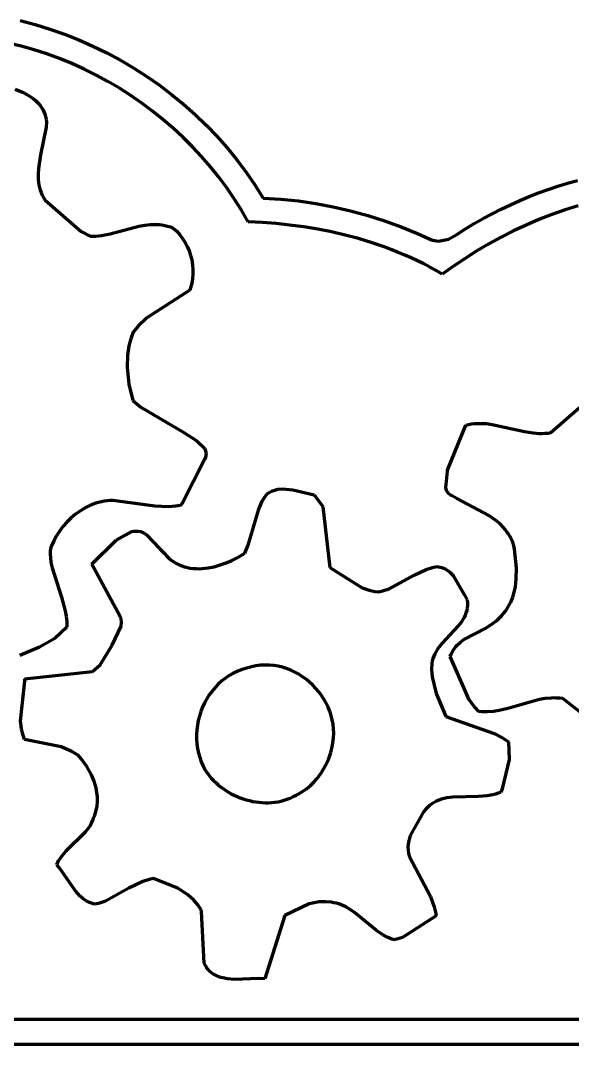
# Model space of a CAD drawing. Header units: millimetres. Extents: x 0.5 to 5.06, y 2.22 to 4.71.
# Drawn here: x 2.403 to 3.732, y 2.22 to 4.686 of the extents above; entities that cross this region are included whole.
import ezdxf

# ---------------------------------------------------------------- set-up
doc = ezdxf.new("R2010")
doc.units = ezdxf.units.MM
for name, color, linetype, lineweight in [('color#209bd8ff', 7, 'CONTINUOUS', 100), ('color#5ac5f1ff', 7, 'CONTINUOUS', 100), ('color#78aec8ff', 7, 'CONTINUOUS', 100)]:
    doc.layers.add(name, color=color, linetype=linetype, lineweight=lineweight)

msp = doc.modelspace()

# ---------------------------------------------------------------- linework, layer by layer
at = {"layer": 'color#209bd8ff'}
for p, q in [((2.4021, 4.6863), (2.438, 4.6767)), ((2.438, 4.6767), (2.4734, 4.6657)), ((2.4734, 4.6657), (2.5085, 4.6533)), ((2.5085, 4.6533), (2.543, 4.6396)), ((2.543, 4.6396), (2.577, 4.6245)), ((2.4045, 4.6245), (2.3732, 4.632)), ((2.4354, 4.6157), (2.4045, 4.6245)), ((2.4661, 4.6058), (2.4354, 4.6157)), ((2.577, 4.6245), (2.6104, 4.6082)), ((2.4964, 4.5947), (2.4661, 4.6058)), ((2.5262, 4.5825), (2.4964, 4.5947)), ((2.6104, 4.6082), (2.6431, 4.5907)), ((2.6431, 4.5907), (2.6751, 4.5718)), ((2.5556, 4.5693), (2.5262, 4.5825)), ((2.5845, 4.555), (2.5556, 4.5693)), ((2.6751, 4.5718), (2.7064, 4.5518)), ((2.6129, 4.5396), (2.5845, 4.555)), ((2.6407, 4.5232), (2.6129, 4.5396)), ((2.7064, 4.5518), (2.7369, 4.5306)), ((2.6679, 4.5058), (2.6407, 4.5232)), ((2.7369, 4.5306), (2.7665, 4.5082)), ((2.6945, 4.4875), (2.6679, 4.5058)), ((2.7665, 4.5082), (2.7952, 4.4847)), ((2.7204, 4.4682), (2.6945, 4.4875)), ((2.7456, 4.4481), (2.7204, 4.4682)), ((2.7952, 4.4847), (2.823, 4.4601)), ((2.7701, 4.427), (2.7456, 4.4481)), ((2.823, 4.4601), (2.8498, 4.4344)), ((2.7937, 4.4051), (2.7701, 4.427)), ((2.8498, 4.4344), (2.8755, 4.4076)), ((2.8166, 4.3823), (2.7937, 4.4051)), ((2.8755, 4.4076), (2.9001, 4.3798)), ((2.8386, 4.3587), (2.8166, 4.3823)), ((2.9001, 4.3798), (2.9236, 4.351)), ((2.8597, 4.3343), (2.8386, 4.3587)), ((2.9236, 4.351), (2.9458, 4.3212)), ((2.8798, 4.3092), (2.8597, 4.3343)), ((2.9458, 4.3212), (2.9668, 4.2904)), ((2.899, 4.2833), (2.8798, 4.3092)), ((3.6964, 4.2873), (3.7199, 4.2946)), ((3.7199, 4.2946), (3.7435, 4.3013)), ((2.9172, 4.2567), (2.899, 4.2833)), ((2.9668, 4.2904), (2.9865, 4.2587)), ((3.6272, 4.2621), (3.6501, 4.271)), ((3.6501, 4.271), (3.6731, 4.2794)), ((3.6731, 4.2794), (3.6964, 4.2873)), ((2.9344, 4.2294), (2.9172, 4.2567)), ((2.9865, 4.2587), (3.0291, 4.2561)), ((3.0291, 4.2561), (3.0716, 4.2518)), ((3.0716, 4.2518), (3.1138, 4.2456)), ((3.1138, 4.2456), (3.1557, 4.2378)), ((3.5599, 4.232), (3.5821, 4.2426)), ((3.5821, 4.2426), (3.6045, 4.2526)), ((3.6045, 4.2526), (3.6272, 4.2621)), ((2.9505, 4.2014), (2.9344, 4.2294)), ((3.1557, 4.2378), (3.1973, 4.2282)), ((3.1973, 4.2282), (3.2385, 4.217)), ((3.2385, 4.217), (3.2792, 4.204)), ((3.5164, 4.2093), (3.538, 4.2209)), ((3.538, 4.2209), (3.5599, 4.232)), ((3.682, 4.219), (3.6509, 4.2069)), ((3.7136, 4.2301), (3.682, 4.219)), ((3.7455, 4.2401), (3.7136, 4.2301)), ((2.9841, 4.1999), (2.9505, 4.2014)), ((3.0178, 4.1973), (2.9841, 4.1999)), ((3.0514, 4.1938), (3.0178, 4.1973)), ((3.0848, 4.1894), (3.0514, 4.1938)), ((3.2792, 4.204), (3.3193, 4.1895)), ((3.474, 4.1845), (3.4951, 4.1971)), ((3.4951, 4.1971), (3.5164, 4.2093)), ((3.6201, 4.1937), (3.5898, 4.1795)), ((3.6509, 4.2069), (3.6201, 4.1937)), ((3.1181, 4.1839), (3.0848, 4.1894)), ((3.1512, 4.1773), (3.1181, 4.1839)), ((3.1841, 4.1697), (3.1512, 4.1773)), ((3.2166, 4.161), (3.1841, 4.1697)), ((3.3193, 4.1895), (3.3588, 4.1732)), ((3.3588, 4.1732), (3.3847, 4.1615)), ((3.4333, 4.1599), (3.4533, 4.1713)), ((3.4533, 4.1713), (3.474, 4.1845)), ((3.5898, 4.1795), (3.5599, 4.1643)), ((3.2489, 4.1511), (3.2166, 4.161)), ((3.2807, 4.1401), (3.2489, 4.1511)), ((3.3847, 4.1615), (3.3943, 4.157)), ((3.3943, 4.157), (3.409, 4.1546)), ((3.409, 4.1546), (3.4333, 4.1599)), ((3.5305, 4.1482), (3.5016, 4.1313)), ((3.5599, 4.1643), (3.5305, 4.1482)), ((3.2965, 4.1342), (3.2807, 4.1401)), ((3.3121, 4.1279), (3.2965, 4.1342)), ((3.3276, 4.1214), (3.3121, 4.1279)), ((3.343, 4.1146), (3.3276, 4.1214)), ((3.5016, 4.1313), (3.4732, 4.1135)), ((3.3583, 4.1074), (3.343, 4.1146)), ((3.3734, 4.1), (3.3583, 4.1074)), ((3.3884, 4.0922), (3.3734, 4.1)), ((3.4453, 4.095), (3.418, 4.0757)), ((3.4732, 4.1135), (3.4453, 4.095)), ((3.4033, 4.0841), (3.3884, 4.0922)), ((3.418, 4.0757), (3.4033, 4.0841)), ((3.6798, 3.6938), (3.7485, 3.7547)), ((3.431, 3.6031), (3.4745, 3.7115)), ((3.4745, 3.7115), (3.4816, 3.7133)), ((3.4816, 3.7133), (3.4888, 3.7147)), ((3.4888, 3.7147), (3.4959, 3.7155)), ((3.4959, 3.7155), (3.503, 3.716)), ((3.503, 3.716), (3.5101, 3.7162)), ((3.5101, 3.7162), (3.5243, 3.7155)), ((3.5243, 3.7155), (3.5385, 3.7137)), ((3.5385, 3.7137), (3.6161, 3.6964)), ((3.6161, 3.6964), (3.6373, 3.693)), ((3.6373, 3.693), (3.6514, 3.692)), ((3.6514, 3.692), (3.6585, 3.6919)), ((3.6585, 3.6919), (3.6656, 3.6922)), ((3.6656, 3.6922), (3.6727, 3.6928)), ((3.6727, 3.6928), (3.6798, 3.6938)), ((3.4264, 3.5611), (3.4306, 3.6009)), ((3.4306, 3.6009), (3.431, 3.6031)), ((3.4294, 3.5528), (3.4264, 3.5611)), ((3.4334, 3.5474), (3.4294, 3.5528)), ((3.4371, 3.5443), (3.4334, 3.5474)), ((3.4418, 3.5417), (3.4371, 3.5443)), ((3.4531, 3.5352), (3.4418, 3.5417)), ((3.5301, 3.4944), (3.4531, 3.5352)), ((3.5464, 3.4831), (3.5301, 3.4944)), ((3.5564, 3.4747), (3.5464, 3.4831)), ((3.5656, 3.4655), (3.5564, 3.4747)), ((3.5699, 3.4606), (3.5656, 3.4655)), ((3.5739, 3.4554), (3.5699, 3.4606)), ((3.5776, 3.45), (3.5739, 3.4554)), ((3.5811, 3.4442), (3.5776, 3.45)), ((3.5843, 3.4382), (3.5811, 3.4442)), ((3.5871, 3.4319), (3.5843, 3.4382)), ((3.5897, 3.4252), (3.5871, 3.4319)), ((3.5918, 3.4129), (3.5897, 3.4252)), ((3.5966, 3.3677), (3.5918, 3.4129)), ((3.5962, 3.3415), (3.5966, 3.3677)), ((3.594, 3.3222), (3.5962, 3.3415)), ((3.5877, 3.2974), (3.5913, 3.3096)), ((3.5913, 3.3096), (3.594, 3.3222)), ((3.5771, 3.2743), (3.5802, 3.2799)), ((3.5802, 3.2799), (3.583, 3.2856)), ((3.583, 3.2856), (3.5877, 3.2974)), ((3.5615, 3.2537), (3.5659, 3.2586)), ((3.5659, 3.2586), (3.57, 3.2637)), ((3.57, 3.2637), (3.5737, 3.2689)), ((3.5737, 3.2689), (3.5771, 3.2743)), ((3.5226, 3.2234), (3.5408, 3.2348)), ((3.5408, 3.2348), (3.5492, 3.2414)), ((3.5492, 3.2414), (3.553, 3.2451)), ((3.553, 3.2451), (3.5567, 3.249)), ((3.5567, 3.249), (3.5615, 3.2537)), ((3.4703, 3.1956), (3.5226, 3.2234)), ((3.4507, 3.1785), (3.4542, 3.1824)), ((3.4542, 3.1824), (3.4619, 3.1894)), ((3.4619, 3.1894), (3.4703, 3.1956)), ((3.4372, 3.1548), (3.4393, 3.1602)), ((3.4393, 3.1602), (3.4417, 3.1653)), ((3.4417, 3.1653), (3.4445, 3.17)), ((3.4445, 3.17), (3.4475, 3.1744)), ((3.4475, 3.1744), (3.4507, 3.1785)), ((3.4433, 3.1407), (3.4372, 3.1548)), ((3.4832, 3.0502), (3.4433, 3.1407)), ((3.4953, 3.0335), (3.4832, 3.0502)), ((3.506, 3.0222), (3.4953, 3.0335)), ((3.6518, 3.051), (3.5759, 3.0295)), ((3.6658, 3.0534), (3.6518, 3.051)), ((3.6799, 3.0548), (3.6658, 3.0534)), ((3.687, 3.055), (3.6799, 3.0548)), ((3.6942, 3.0548), (3.687, 3.055)), ((3.7014, 3.0543), (3.6942, 3.0548)), ((3.7087, 3.0533), (3.7014, 3.0543)), ((3.7761, 3.0005), (3.7087, 3.0533)), ((3.5131, 3.0215), (3.506, 3.0222)), ((3.5202, 3.0212), (3.5131, 3.0215)), ((3.5273, 3.0213), (3.5202, 3.0212)), ((3.5413, 3.0224), (3.5273, 3.0213)), ((3.5552, 3.0246), (3.5413, 3.0224)), ((3.5759, 3.0295), (3.5552, 3.0246)), ((1.3614, 2.2817), (4.0425, 2.2816)), ((3.9449, 2.2205), (1.4866, 2.2206))]:
    msp.add_line(p, q, dxfattribs=at)
at = {"layer": 'color#5ac5f1ff'}
for p, q in [((2.9998, 3.549), (3.0071, 3.5529)), ((3.0071, 3.5529), (3.0146, 3.5557)), ((3.0146, 3.5557), (3.0223, 3.5575)), ((3.0223, 3.5575), (3.0341, 3.5585)), ((3.0341, 3.5585), (3.0582, 3.5562)), ((3.0582, 3.5562), (3.11, 3.5441)), ((2.9761, 3.5095), (2.9847, 3.5287)), ((2.9847, 3.5287), (2.99, 3.5378)), ((2.99, 3.5378), (2.9962, 3.5466)), ((2.9962, 3.5466), (2.9998, 3.549)), ((3.11, 3.5441), (3.1306, 3.5159)), ((2.951, 3.4229), (2.9761, 3.5095)), ((3.1306, 3.5159), (3.1475, 3.3695)), ((2.633, 3.4346), (2.6707, 3.4557)), ((2.6707, 3.4557), (2.6745, 3.4565)), ((2.6745, 3.4565), (2.6782, 3.4569)), ((2.6782, 3.4569), (2.6818, 3.457)), ((2.6818, 3.457), (2.6852, 3.4568)), ((2.6852, 3.4568), (2.6917, 3.4555)), ((2.6917, 3.4555), (2.6978, 3.4532)), ((2.6978, 3.4532), (2.7062, 3.4481)), ((2.5745, 3.3773), (2.633, 3.4346)), ((2.7062, 3.4481), (2.7375, 3.4146)), ((2.7375, 3.4146), (2.7493, 3.4025)), ((2.9366, 3.3999), (2.9424, 3.4037)), ((2.9424, 3.4037), (2.951, 3.4229)), ((2.7493, 3.4025), (2.7545, 3.3967)), ((2.7545, 3.3967), (2.76, 3.3914)), ((2.76, 3.3914), (2.7657, 3.3866)), ((2.7657, 3.3866), (2.7716, 3.3825)), ((2.7716, 3.3825), (2.7778, 3.3788)), ((2.7778, 3.3788), (2.7842, 3.3757)), ((2.8836, 3.3752), (2.8977, 3.3802)), ((2.8977, 3.3802), (2.9114, 3.3861)), ((2.9114, 3.3861), (2.9244, 3.3927)), ((2.9244, 3.3927), (2.9366, 3.3999)), ((2.6414, 3.2529), (2.5745, 3.3773)), ((2.7842, 3.3757), (2.7907, 3.373)), ((2.7907, 3.373), (2.7974, 3.3708)), ((2.7974, 3.3708), (2.8043, 3.3691)), ((2.8043, 3.3691), (2.8112, 3.3678)), ((2.8112, 3.3678), (2.8183, 3.3669)), ((2.8183, 3.3669), (2.8255, 3.3664)), ((2.8255, 3.3664), (2.8327, 3.3663)), ((2.8327, 3.3663), (2.84, 3.3666)), ((2.84, 3.3666), (2.8473, 3.3673)), ((2.8473, 3.3673), (2.8546, 3.3683)), ((2.8546, 3.3683), (2.8692, 3.3711)), ((2.8692, 3.3711), (2.8836, 3.3752)), ((3.1475, 3.3695), (3.2251, 3.3204)), ((3.3507, 3.3507), (3.3792, 3.3644)), ((3.3792, 3.3644), (3.3942, 3.3692)), ((3.3942, 3.3692), (3.4047, 3.3712)), ((3.4047, 3.3712), (3.4088, 3.3708)), ((3.4088, 3.3708), (3.4128, 3.3702)), ((3.4128, 3.3702), (3.4166, 3.3692)), ((3.4166, 3.3692), (3.4236, 3.3664)), ((3.4236, 3.3664), (3.4301, 3.3625)), ((3.4301, 3.3625), (3.4361, 3.3579)), ((3.4361, 3.3579), (3.4441, 3.3495)), ((3.2901, 3.3179), (3.3507, 3.3507)), ((3.4441, 3.3495), (3.4709, 3.3043)), ((3.2251, 3.3204), (3.2421, 3.3143)), ((3.2421, 3.3143), (3.2555, 3.3116)), ((3.2555, 3.3116), (3.2648, 3.3109)), ((3.2648, 3.3109), (3.2752, 3.313)), ((3.2752, 3.313), (3.2901, 3.3179)), ((3.4709, 3.3043), (3.4782, 3.291)), ((3.4782, 3.291), (3.4788, 3.2843)), ((3.4788, 3.2843), (3.4787, 3.2778)), ((3.4751, 3.2598), (3.473, 3.2542)), ((3.4769, 3.2656), (3.4751, 3.2598)), ((3.4781, 3.2715), (3.4769, 3.2656)), ((3.4787, 3.2778), (3.4781, 3.2715)), ((2.6428, 3.2504), (2.6414, 3.2529)), ((2.6447, 3.2452), (2.6428, 3.2504)), ((2.646, 3.2376), (2.6447, 3.2452)), ((2.6451, 3.2275), (2.646, 3.2376)), ((3.4641, 3.2386), (3.4566, 3.2289)), ((3.4674, 3.2437), (3.4641, 3.2386)), ((3.4704, 3.2489), (3.4674, 3.2437)), ((3.473, 3.2542), (3.4704, 3.2489)), ((2.623, 3.1821), (2.6451, 3.2275)), ((3.4566, 3.2289), (3.4176, 3.187)), ((2.5941, 3.1349), (2.623, 3.1821)), ((3.4176, 3.187), (3.4098, 3.1772)), ((3.4002, 3.1615), (3.3977, 3.156)), ((3.4031, 3.1669), (3.4002, 3.1615)), ((3.4063, 3.1721), (3.4031, 3.1669)), ((3.4098, 3.1772), (3.4063, 3.1721)), ((2.5762, 3.1184), (2.5941, 3.1349)), ((2.9693, 3.1322), (2.9584, 3.1297)), ((2.9802, 3.1337), (2.9693, 3.1322)), ((2.991, 3.1343), (2.9802, 3.1337)), ((3.0018, 3.1341), (2.991, 3.1343)), ((3.0124, 3.1331), (3.0018, 3.1341)), ((3.0229, 3.1314), (3.0124, 3.1331)), ((3.393, 3.1379), (3.3922, 3.1239)), ((3.3941, 3.1442), (3.393, 3.1379)), ((3.3957, 3.1502), (3.3941, 3.1442)), ((3.3977, 3.156), (3.3957, 3.1502)), ((2.4131, 3.1011), (2.5762, 3.1184)), ((2.9052, 3.1091), (2.8959, 3.1029)), ((2.9151, 3.1147), (2.9052, 3.1091)), ((2.9255, 3.1194), (2.9151, 3.1147)), ((2.9363, 3.1233), (2.9255, 3.1194)), ((2.9476, 3.1264), (2.9363, 3.1233)), ((2.9584, 3.1297), (2.9476, 3.1264)), ((3.0333, 3.1289), (3.0229, 3.1314)), ((3.0434, 3.1256), (3.0333, 3.1289)), ((3.0533, 3.1217), (3.0434, 3.1256)), ((3.063, 3.1172), (3.0533, 3.1217)), ((3.0724, 3.112), (3.063, 3.1172)), ((3.0814, 3.1062), (3.0724, 3.112)), ((3.3922, 3.1239), (3.3934, 3.1056)), ((2.4029, 2.9999), (2.4126, 3.0961)), ((2.4126, 3.0961), (2.4131, 3.1011)), ((2.8788, 3.0885), (2.871, 3.0804)), ((2.8871, 3.096), (2.8788, 3.0885)), ((2.8959, 3.1029), (2.8871, 3.096)), ((3.0901, 3.0999), (3.0814, 3.1062)), ((3.0984, 3.093), (3.0901, 3.0999)), ((3.1063, 3.0857), (3.0984, 3.093)), ((3.1137, 3.0778), (3.1063, 3.0857)), ((3.3934, 3.1056), (3.4037, 3.0657)), ((2.8572, 3.0626), (2.8512, 3.0531)), ((2.8638, 3.0717), (2.8572, 3.0626)), ((2.871, 3.0804), (2.8638, 3.0717)), ((3.1207, 3.0696), (3.1137, 3.0778)), ((3.1271, 3.0609), (3.1207, 3.0696)), ((3.133, 3.0519), (3.1271, 3.0609)), ((3.4037, 3.0657), (3.4269, 3.0104)), ((2.8458, 3.0431), (2.841, 3.0329)), ((2.8512, 3.0531), (2.8458, 3.0431)), ((3.1383, 3.0425), (3.133, 3.0519)), ((3.143, 3.0328), (3.1383, 3.0425)), ((2.8334, 3.0115), (2.8306, 3.0005)), ((2.8369, 3.0223), (2.8334, 3.0115)), ((2.841, 3.0329), (2.8369, 3.0223)), ((3.1471, 3.0229), (3.143, 3.0328)), ((3.1505, 3.0126), (3.1471, 3.0229)), ((3.1532, 3.0022), (3.1505, 3.0126)), ((3.4269, 3.0104), (3.5434, 2.9695)), ((2.4051, 2.9799), (2.4029, 2.9999)), ((2.8285, 2.9894), (2.8271, 2.9782)), ((2.8306, 3.0005), (2.8285, 2.9894)), ((3.1552, 2.9916), (3.1532, 3.0022)), ((3.1564, 2.9808), (3.1552, 2.9916)), ((2.4088, 2.965), (2.4051, 2.9799)), ((2.4123, 2.9551), (2.4088, 2.965)), ((2.8271, 2.9782), (2.8263, 2.9669)), ((2.8263, 2.9669), (2.8264, 2.9556)), ((3.1568, 2.9699), (3.1564, 2.9808)), ((3.1564, 2.9589), (3.1568, 2.9699)), ((3.5434, 2.9695), (3.5632, 2.9591)), ((3.5632, 2.9591), (3.5773, 2.9497)), ((2.5001, 2.9369), (2.4123, 2.9551)), ((2.526, 2.9261), (2.5001, 2.9369)), ((2.8264, 2.9556), (2.8271, 2.9444)), ((2.8271, 2.9444), (2.8287, 2.9333)), ((3.1498, 2.924), (3.1539, 2.9413)), ((3.1539, 2.9413), (3.1564, 2.9589)), ((3.5773, 2.9497), (3.5791, 2.9066)), ((2.542, 2.9161), (2.526, 2.9261)), ((2.5492, 2.9079), (2.542, 2.9161)), ((2.8287, 2.9333), (2.831, 2.9223)), ((2.831, 2.9223), (2.834, 2.9115)), ((2.834, 2.9115), (2.8379, 2.9009)), ((3.1439, 2.9071), (3.1498, 2.924)), ((2.5623, 2.8898), (2.5492, 2.9079)), ((2.5732, 2.8701), (2.5623, 2.8898)), ((2.8379, 2.9009), (2.8426, 2.8907)), ((2.8426, 2.8907), (2.8482, 2.8807)), ((3.1275, 2.8754), (3.1365, 2.8908)), ((3.1365, 2.8908), (3.1439, 2.9071)), ((3.5791, 2.9066), (3.562, 2.8358)), ((2.5798, 2.8545), (2.5732, 2.8701)), ((2.8482, 2.8807), (2.8546, 2.8712)), ((2.8546, 2.8712), (2.8618, 2.8621)), ((2.8618, 2.8621), (2.867, 2.8565)), ((3.1091, 2.8522), (3.1169, 2.8611)), ((3.1169, 2.8611), (3.1275, 2.8754)), ((2.5846, 2.8385), (2.5798, 2.8545)), ((2.5867, 2.8276), (2.5846, 2.8385)), ((2.867, 2.8565), (2.8725, 2.8512)), ((2.8725, 2.8512), (2.8782, 2.8461)), ((2.8782, 2.8461), (2.8841, 2.8413)), ((2.8841, 2.8413), (2.8903, 2.8367)), ((2.8903, 2.8367), (2.8967, 2.8323)), ((3.0818, 2.8296), (3.0915, 2.8364)), ((3.0915, 2.8364), (3.1006, 2.844)), ((3.1006, 2.844), (3.1091, 2.8522)), ((3.562, 2.8358), (3.5587, 2.8277)), ((2.5879, 2.8166), (2.5867, 2.8276)), ((2.588, 2.8056), (2.5879, 2.8166)), ((2.8967, 2.8323), (2.9033, 2.8283)), ((2.9033, 2.8283), (2.9101, 2.8245)), ((2.9101, 2.8245), (2.9171, 2.8209)), ((2.9171, 2.8209), (2.9242, 2.8177)), ((2.9242, 2.8177), (2.9314, 2.8147)), ((2.9314, 2.8147), (2.9388, 2.8121)), ((2.9388, 2.8121), (2.9462, 2.8097)), ((3.0377, 2.8088), (3.045, 2.8112)), ((3.045, 2.8112), (3.0522, 2.814)), ((3.0522, 2.814), (3.0592, 2.8173)), ((3.0592, 2.8173), (3.0661, 2.821)), ((3.0661, 2.821), (3.0714, 2.8237)), ((3.0714, 2.8237), (3.0818, 2.8296)), ((3.4164, 2.8111), (3.4102, 2.809)), ((3.4227, 2.8127), (3.4164, 2.8111)), ((3.4292, 2.8141), (3.4227, 2.8127)), ((3.4425, 2.8159), (3.4292, 2.8141)), ((3.5053, 2.8179), (3.4425, 2.8159)), ((3.526, 2.8195), (3.5053, 2.8179)), ((3.5395, 2.8218), (3.526, 2.8195)), ((3.546, 2.8234), (3.5395, 2.8218)), ((3.5524, 2.8254), (3.546, 2.8234)), ((3.5587, 2.8277), (3.5524, 2.8254)), ((2.5849, 2.7837), (2.587, 2.7946)), ((2.587, 2.7946), (2.588, 2.8056)), ((2.9462, 2.8097), (2.9538, 2.8077)), ((2.9538, 2.8077), (2.9614, 2.806)), ((2.9614, 2.806), (2.9691, 2.8047)), ((2.9691, 2.8047), (2.9768, 2.8037)), ((2.9768, 2.8037), (2.9845, 2.803)), ((2.9845, 2.803), (2.9922, 2.8027)), ((2.9922, 2.8027), (2.9999, 2.8027)), ((2.9999, 2.8027), (3.0076, 2.8032)), ((3.0076, 2.8032), (3.0152, 2.804)), ((3.0152, 2.804), (3.0228, 2.8052)), ((3.0228, 2.8052), (3.0303, 2.8068)), ((3.0303, 2.8068), (3.0377, 2.8088)), ((3.3773, 2.7865), (3.3727, 2.7807)), ((3.3823, 2.7916), (3.3773, 2.7865)), ((3.3874, 2.7962), (3.3823, 2.7916)), ((3.3928, 2.8001), (3.3874, 2.7962)), ((3.3984, 2.8036), (3.3928, 2.8001)), ((3.4042, 2.8065), (3.3984, 2.8036)), ((3.4102, 2.809), (3.4042, 2.8065)), ((2.5734, 2.7535), (2.5777, 2.7627)), ((2.5777, 2.7627), (2.5794, 2.7676)), ((2.5794, 2.7676), (2.5816, 2.7729)), ((2.5816, 2.7729), (2.5834, 2.7783)), ((2.5834, 2.7783), (2.5849, 2.7837)), ((3.3727, 2.7807), (3.3407, 2.7236)), ((2.5592, 2.733), (2.5683, 2.7449)), ((2.5683, 2.7449), (2.5734, 2.7535)), ((2.5126, 2.6868), (2.5592, 2.733)), ((3.3407, 2.7236), (3.3365, 2.7081)), ((3.3365, 2.7081), (3.3353, 2.6963)), ((3.3353, 2.6963), (3.3357, 2.6883)), ((3.3357, 2.6883), (3.337, 2.6803)), ((2.4943, 2.6627), (2.4998, 2.6712)), ((2.4998, 2.6712), (2.5126, 2.6868)), ((3.337, 2.6803), (3.3395, 2.6722)), ((3.3395, 2.6722), (3.3897, 2.5769)), ((2.4897, 2.6535), (2.4943, 2.6627)), ((2.4957, 2.6467), (2.4897, 2.6535)), ((2.5341, 2.5916), (2.4957, 2.6467)), ((2.7122, 2.618), (2.6971, 2.6132)), ((2.7227, 2.6201), (2.7122, 2.618)), ((2.7811, 2.5968), (2.7227, 2.6201)), ((2.5466, 2.5776), (2.5341, 2.5916)), ((2.6638, 2.5966), (2.6076, 2.5657)), ((2.6971, 2.6132), (2.6638, 2.5966)), ((2.8055, 2.5808), (2.7811, 2.5968)), ((2.5535, 2.5716), (2.5466, 2.5776)), ((2.5609, 2.5664), (2.5535, 2.5716)), ((2.569, 2.5623), (2.5609, 2.5664)), ((2.6076, 2.5657), (2.5927, 2.5605)), ((2.8199, 2.5679), (2.8055, 2.5808)), ((2.8292, 2.557), (2.8199, 2.5679)), ((3.3897, 2.5769), (3.3989, 2.5518)), ((2.5733, 2.5606), (2.569, 2.5623)), ((2.5777, 2.5592), (2.5733, 2.5606)), ((2.5824, 2.5581), (2.5777, 2.5592)), ((2.5927, 2.5605), (2.5824, 2.5581)), ((2.8373, 2.5449), (2.8292, 2.557)), ((2.8382, 2.5406), (2.8373, 2.5449)), ((2.845, 2.4162), (2.8382, 2.5406)), ((3.0978, 2.5589), (3.0388, 2.531)), ((3.1215, 2.564), (3.0978, 2.5589)), ((3.1378, 2.5644), (3.1215, 2.564)), ((3.1502, 2.5629), (3.1378, 2.5644)), ((3.1566, 2.562), (3.1502, 2.5629)), ((3.1628, 2.5606), (3.1566, 2.562)), ((3.1688, 2.5589), (3.1628, 2.5606)), ((3.1746, 2.5568), (3.1688, 2.5589)), ((3.1802, 2.5544), (3.1746, 2.5568)), ((3.1857, 2.5517), (3.1802, 2.5544)), ((3.1963, 2.5455), (3.1857, 2.5517)), ((3.2064, 2.5385), (3.1963, 2.5455)), ((3.3989, 2.5518), (3.4026, 2.5359)), ((3.0388, 2.531), (2.9909, 2.3789)), ((3.2595, 2.4949), (3.2064, 2.5385)), ((3.4034, 2.5304), (3.3222, 2.4783)), ((3.4026, 2.5359), (3.4034, 2.5304)), ((3.2749, 2.4846), (3.2595, 2.4949)), ((3.2857, 2.4788), (3.2749, 2.4846)), ((3.2913, 2.4763), (3.2857, 2.4788)), ((3.297, 2.4742), (3.2913, 2.4763)), ((3.303, 2.4724), (3.297, 2.4742)), ((3.3222, 2.4783), (3.303, 2.4724)), ((2.8477, 2.4108), (2.845, 2.4162)), ((2.8508, 2.4058), (2.8477, 2.4108)), ((2.8542, 2.4014), (2.8508, 2.4058)), ((2.8578, 2.3974), (2.8542, 2.4014)), ((2.8618, 2.3939), (2.8578, 2.3974)), ((2.866, 2.3907), (2.8618, 2.3939)), ((2.8704, 2.388), (2.866, 2.3907)), ((2.875, 2.3857), (2.8704, 2.388)), ((2.8799, 2.3837), (2.875, 2.3857)), ((2.8849, 2.382), (2.8799, 2.3837)), ((2.8901, 2.3807), (2.8849, 2.382)), ((2.9009, 2.3787), (2.8901, 2.3807)), ((2.9178, 2.3774), (2.9009, 2.3787)), ((2.9753, 2.3792), (2.9178, 2.3774)), ((2.9909, 2.3789), (2.9753, 2.3792))]:
    msp.add_line(p, q, dxfattribs=at)
at = {"layer": 'color#78aec8ff'}
for p, q in [((2.3897, 4.5207), (2.4071, 4.5138)), ((2.4071, 4.5138), (2.4182, 4.5082)), ((2.4182, 4.5082), (2.4285, 4.5018)), ((2.4285, 4.5018), (2.4333, 4.4982)), ((2.4333, 4.4982), (2.4379, 4.4945)), ((2.4379, 4.4945), (2.4422, 4.4905)), ((2.4422, 4.4905), (2.4462, 4.4862)), ((2.4462, 4.4862), (2.4499, 4.4817)), ((2.4499, 4.4817), (2.4533, 4.4769)), ((2.4533, 4.4769), (2.4563, 4.4719)), ((2.4563, 4.4719), (2.4589, 4.4665)), ((2.4589, 4.4665), (2.4612, 4.4609)), ((2.4612, 4.4609), (2.463, 4.455)), ((2.463, 4.455), (2.4644, 4.4488)), ((2.4653, 4.4422), (2.4642, 4.4293)), ((2.4644, 4.4488), (2.4653, 4.4422)), ((2.4642, 4.4293), (2.4511, 4.3631)), ((2.4511, 4.3631), (2.4457, 4.3298)), ((2.4457, 4.3298), (2.4448, 4.3166)), ((2.4448, 4.3166), (2.4451, 4.3036)), ((2.4451, 4.3036), (2.4458, 4.2972)), ((2.4458, 4.2972), (2.4468, 4.2908)), ((2.4468, 4.2908), (2.4482, 4.2844)), ((2.4482, 4.2844), (2.45, 4.2781)), ((2.45, 4.2781), (2.4523, 4.2719)), ((2.4523, 4.2719), (2.455, 4.2658)), ((2.455, 4.2658), (2.4583, 4.2597)), ((2.4583, 4.2597), (2.462, 4.2537)), ((2.462, 4.2537), (2.5489, 4.178)), ((2.6878, 4.1907), (2.7016, 4.1933)), ((2.7016, 4.1933), (2.7154, 4.195)), ((2.7154, 4.195), (2.7223, 4.1954)), ((2.7223, 4.1954), (2.7292, 4.1954)), ((2.7292, 4.1954), (2.7361, 4.195)), ((2.7361, 4.195), (2.743, 4.1942)), ((2.743, 4.1942), (2.7499, 4.193)), ((2.7499, 4.193), (2.7568, 4.1913)), ((2.5489, 4.178), (2.57, 4.1669)), ((2.5839, 4.1669), (2.5978, 4.1682)), ((2.5978, 4.1682), (2.6186, 4.1722)), ((2.6186, 4.1722), (2.6878, 4.1907)), ((2.7568, 4.1913), (2.7637, 4.1891)), ((2.7637, 4.1891), (2.7705, 4.1863)), ((2.7705, 4.1863), (2.7787, 4.1788)), ((2.7787, 4.1788), (2.7862, 4.1705)), ((2.7862, 4.1705), (2.7929, 4.1615)), ((2.57, 4.1669), (2.577, 4.1667)), ((2.577, 4.1667), (2.5839, 4.1669)), ((2.7929, 4.1615), (2.7989, 4.152)), ((2.7989, 4.152), (2.8041, 4.1419)), ((2.8041, 4.1419), (2.8085, 4.1315)), ((2.8085, 4.1315), (2.812, 4.1206)), ((2.812, 4.1206), (2.8148, 4.1096)), ((2.8148, 4.1096), (2.8166, 4.0983)), ((2.8166, 4.0983), (2.8176, 4.087)), ((2.8176, 4.0757), (2.8168, 4.0645)), ((2.8176, 4.087), (2.8176, 4.0757)), ((2.8149, 4.0534), (2.8121, 4.0426)), ((2.8168, 4.0645), (2.8149, 4.0534)), ((2.8104, 4.0373), (2.7066, 3.9699)), ((2.8121, 4.0426), (2.8104, 4.0373)), ((2.6854, 3.9496), (2.674, 3.936)), ((2.7066, 3.9699), (2.6854, 3.9496)), ((2.674, 3.936), (2.6679, 3.9199)), ((2.6635, 3.9032), (2.66, 3.8803)), ((2.6679, 3.9199), (2.6635, 3.9032)), ((2.66, 3.8803), (2.6592, 3.8512)), ((2.6592, 3.8512), (2.6636, 3.8106)), ((2.6636, 3.8106), (2.6732, 3.7716)), ((2.6732, 3.7716), (2.6924, 3.7553)), ((2.6924, 3.7553), (2.7955, 3.6943)), ((2.7955, 3.6943), (2.8274, 3.6739)), ((2.8274, 3.6739), (2.8462, 3.6558)), ((2.8462, 3.6558), (2.8496, 3.6436)), ((2.8452, 3.6291), (2.7929, 3.5252)), ((2.8481, 3.6345), (2.8452, 3.6291)), ((2.8496, 3.6436), (2.8481, 3.6345)), ((2.5974, 3.5276), (2.5907, 3.5259)), ((2.6042, 3.5289), (2.5974, 3.5276)), ((2.6111, 3.5299), (2.6042, 3.5289)), ((2.6181, 3.5305), (2.6111, 3.5299)), ((2.6251, 3.5308), (2.6181, 3.5305)), ((2.7257, 3.5166), (2.6251, 3.5308)), ((2.5467, 3.5059), (2.5353, 3.4978)), ((2.5586, 3.513), (2.5467, 3.5059)), ((2.5711, 3.5191), (2.5586, 3.513)), ((2.5775, 3.5216), (2.5711, 3.5191)), ((2.5841, 3.5239), (2.5775, 3.5216)), ((2.5907, 3.5259), (2.5841, 3.5239)), ((2.7593, 3.5151), (2.7257, 3.5166)), ((2.7761, 3.5165), (2.7593, 3.5151)), ((2.7873, 3.5186), (2.7761, 3.5165)), ((2.7929, 3.5252), (2.7873, 3.5186)), ((2.5146, 3.479), (2.5053, 3.4685)), ((2.5246, 3.4888), (2.5146, 3.479)), ((2.5353, 3.4978), (2.5246, 3.4888)), ((2.4969, 3.4573), (2.4893, 3.4456)), ((2.5053, 3.4685), (2.4969, 3.4573)), ((2.4827, 3.4334), (2.4771, 3.4209)), ((2.4893, 3.4456), (2.4827, 3.4334)), ((2.4746, 3.4145), (2.4742, 3.4077)), ((2.4742, 3.4077), (2.4742, 3.401)), ((2.4771, 3.4209), (2.4746, 3.4145)), ((2.4742, 3.401), (2.4745, 3.3943)), ((2.4745, 3.3943), (2.476, 3.3811)), ((2.476, 3.3811), (2.4785, 3.368)), ((2.4785, 3.368), (2.5014, 3.2974)), ((2.5014, 3.2974), (2.5105, 3.2651)), ((2.5105, 3.2651), (2.5128, 3.252)), ((2.5128, 3.252), (2.514, 3.2387)), ((2.514, 3.2387), (2.5142, 3.232)), ((2.5142, 3.232), (2.514, 3.2253)), ((2.514, 3.2253), (2.4854, 3.1984)), ((2.4854, 3.1984), (2.4485, 3.1769)), ((2.4485, 3.1769), (2.4006, 3.1571))]:
    msp.add_line(p, q, dxfattribs=at)

doc.saveas('drawing.dxf')
